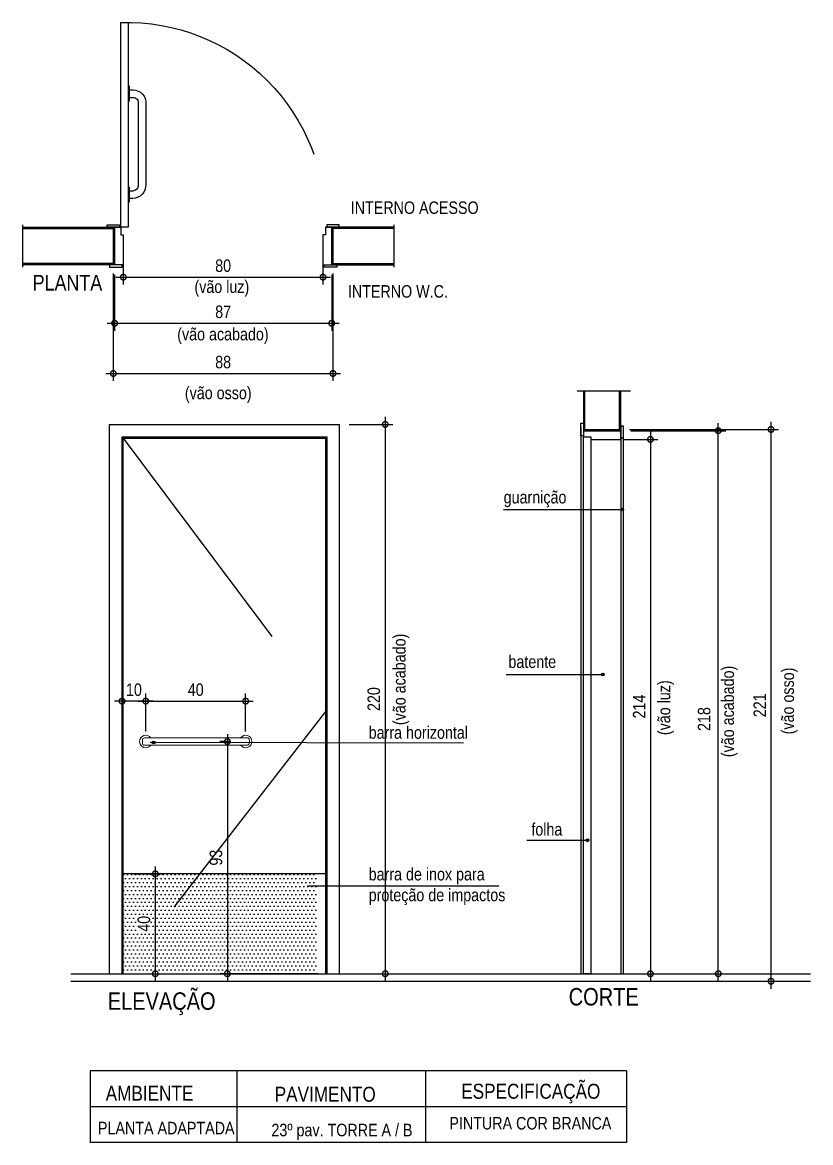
# Model space of a CAD drawing. Header units: metres. Extents: x -0.4 to 43, y -6.3 to 5.
# Drawn here: x -0.421 to 2.737, y -6.336 to -1.85 of the extents above; entities that cross this region are included whole.
import ezdxf

# ---------------------------------------------------------------- set-up
doc = ezdxf.new("R2010")
doc.units = ezdxf.units.M
doc.linetypes.add('DASHEDX2', pattern=[1.5, 1, -0.5])
for name, color, linetype in [('ARQ-ALV ACAB', 4, 'Continuous'), ('ARQ-ALV OSSO', 5, 'Continuous'), ('ARQ-AUX1', 1, 'Continuous'), ('ARQ-CAX', 1, 'Continuous'), ('ARQ-CAX @ 1', 1, 'Continuous'), ('ARQ-DIM', 2, 'Continuous'), ('ARQ-ENCH', 1, 'Continuous'), ('ARQ-PRJ', 7, 'DASHEDX2'), ('ARQ-SIM', 1, 'Continuous'), ('ARQ-TXT', 2, 'Continuous')]:
    doc.layers.add(name, color=color, linetype=linetype)
doc.layers.add('ARQ-POR', color=1, linetype='Continuous', lineweight=20)
doc.styles.add('Adesa', font='ARIALN.TTF')
doc.styles.get("Standard").update_dxf_attribs({"font": 'arial.ttf'})
doc.dimstyles.new('ADESA 1-0025', dxfattribs={"dimtxt": 0.05, "dimasz": 0.045, "dimexe": 0.03, "dimexo": 0.04, "dimgap": 0.02, "dimtad": 1, "dimtoh": 1, "dimdec": 0, "dimlfac": 100, "dimzin": 4, "dimtxsty": 'Adesa', "dimblk": 'DOTSMALL', "dimcen": 1, "dimdle": 0.03, "dimclrd": 1, "dimclre": 1, "dimclrt": 256, "dimazin": 1, "dimtm": 1e-09, "dimtfac": 1, "dimtdec": 0, "dimtix": 1, "dimtmove": 2, "dimatfit": 0, "dimldrblk": 'DOTSMALL', "dimfxl": 0.8, "dimtvp": 2, "dimtolj": 1, "dimtzin": 0, "dimarcsym": 0})

# ---------------------------------------------------------------- blocks, each defined once
blk = doc.blocks.new('*U78')
for points in [[(0, 0), (0, 2.2), (-0.92, 2.2), (-0.92, 0)], [(-0.05, 0), (-0.05, 2.15), (-0.87, 2.15), (-0.87, 0)], [(-0.055, 0), (-0.055, 2.145), (-0.865, 2.145), (-0.865, 0)]]:
    blk.add_lwpolyline(points)
at = {"layer": 'ARQ-PRJ'}
blk.add_lwpolyline([(-0.05, 2.15), (-0.87, 1.0575), (-0.05, 0)], dxfattribs=at)
blk = doc.blocks.new('_DotSmall')
at = {"color": 0, "linetype": 'ByBlock', "const_width": 0.5}
blk.add_lwpolyline([(-0.0625, 0, 1), (0.0625, 0, 1)], format="xyb", close=True, dxfattribs=at)
blk = doc.blocks.new('*D34')
at = {"layer": 'ARQ-DIM', "color": 1, "lineweight": -2, "transparency": 16777216}
for p, q in [((-0.0569, -2.8551), (-0.0569, -3.2859)), ((0.8231, -2.8551), (0.8231, -3.2859)), ((-0.0869, -3.2559), (0.8531, -3.2559))]:
    blk.add_line(p, q, dxfattribs=at)
at = {"layer": 'ARQ-DIM', "color": 1, "lineweight": -2, "transparency": 16777216, "xscale": 0.045, "yscale": 0.045, "zscale": 0.045, "rotation": 180}
blk.add_blockref('_DotSmall', (-0.0569, -3.2559), dxfattribs=at)
at = {"layer": 'ARQ-DIM', "color": 1, "lineweight": -2, "transparency": 16777216, "xscale": 0.045, "yscale": 0.045, "zscale": 0.045}
blk.add_blockref('_DotSmall', (0.8231, -3.2559), dxfattribs=at)
at = {"layer": 'ARQ-DIM', "transparency": 16777216, "insert": (0.3831, -3.2103), "char_height": 0.05, "attachment_point": 5, "style": 'Adesa'}
blk.add_mtext('\\A1;88', dxfattribs=at)
blk = doc.blocks.new('*D22')
at = {"layer": 'ARQ-DIM', "color": 1, "lineweight": -2, "transparency": 16777216}
for p, q in [((-0.0519, -2.8601), (-0.0519, -3.0846)), ((0.8181, -2.8601), (0.8181, -3.0846)), ((-0.0819, -3.0546), (0.8481, -3.0546))]:
    blk.add_line(p, q, dxfattribs=at)
at = {"layer": 'ARQ-DIM', "color": 1, "lineweight": -2, "transparency": 16777216, "xscale": 0.045, "yscale": 0.045, "zscale": 0.045, "rotation": 180}
blk.add_blockref('_DotSmall', (-0.0519, -3.0546), dxfattribs=at)
at = {"layer": 'ARQ-DIM', "color": 1, "lineweight": -2, "transparency": 16777216, "xscale": 0.045, "yscale": 0.045, "zscale": 0.045}
blk.add_blockref('_DotSmall', (0.8181, -3.0546), dxfattribs=at)
at = {"layer": 'ARQ-DIM', "transparency": 16777216, "insert": (0.3831, -3.0091), "char_height": 0.05, "attachment_point": 5, "style": 'Adesa'}
blk.add_mtext('\\A1;87', dxfattribs=at)
blk = doc.blocks.new('*D23')
at = {"layer": 'ARQ-DIM', "color": 1, "lineweight": -2, "transparency": 16777216}
for p, q in [((-0.0169, -2.8001), (-0.0169, -2.9)), ((0.7831, -2.8001), (0.7831, -2.9)), ((-0.0469, -2.87), (0.8131, -2.87))]:
    blk.add_line(p, q, dxfattribs=at)
at = {"layer": 'ARQ-DIM', "color": 1, "lineweight": -2, "transparency": 16777216, "xscale": 0.045, "yscale": 0.045, "zscale": 0.045, "rotation": 180}
blk.add_blockref('_DotSmall', (-0.0169, -2.87), dxfattribs=at)
at = {"layer": 'ARQ-DIM', "color": 1, "lineweight": -2, "transparency": 16777216, "xscale": 0.045, "yscale": 0.045, "zscale": 0.045}
blk.add_blockref('_DotSmall', (0.7831, -2.87), dxfattribs=at)
at = {"layer": 'ARQ-DIM', "transparency": 16777216, "insert": (0.3831, -2.8244), "char_height": 0.05, "attachment_point": 5, "style": 'Adesa'}
blk.add_mtext('\\A1;80', dxfattribs=at)
blk = doc.blocks.new('*D19')
at = {"layer": 'ARQ-DIM', "color": 1, "lineweight": -2, "transparency": 16777216}
for p, q in [((1.0325, -3.4299), (1.0325, -5.6899)), ((0.8881, -3.4599), (1.0625, -3.4599)), ((0.9447, -5.6599), (1.0625, -5.6599))]:
    blk.add_line(p, q, dxfattribs=at)
at = {"layer": 'ARQ-DIM', "color": 1, "lineweight": -2, "transparency": 16777216, "xscale": 0.045, "yscale": 0.045, "zscale": 0.045}
for p, rotation in [((1.0325, -3.4599), 90), ((1.0325, -5.6599), 270)]:
    blk.add_blockref('_DotSmall', p, dxfattribs=dict(at, rotation=rotation))
at = {"layer": 'ARQ-DIM', "transparency": 16777216, "insert": (0.9869, -4.5599), "char_height": 0.05, "attachment_point": 5, "rotation": 90, "style": 'Adesa'}
blk.add_mtext('\\A1;220', dxfattribs=at)
blk = doc.blocks.new('*U10')
for points in [[(-0.045, 0.01), (0.005, 0.01), (0.005, 0), (-0.045, 0)], [(0.865, 0.01), (0.815, 0.01), (0.815, 0), (0.865, 0)], [(-0.055, -0.16), (-0.005, -0.16), (-0.005, -0.15), (-0.055, -0.15)], [(0, -0.15), (0, -0.97), (0.03, -0.97), (0.03, -0.15)], [(0.875, -0.16), (0.825, -0.16), (0.825, -0.15), (0.875, -0.15)]]:
    blk.add_lwpolyline(points, close=True)
for points in [[(-0.04, -0.15), (0, -0.15), (0, -0.12), (0.01, -0.12), (0.01, 0), (-0.025, 0), (-0.025, -0.15)], [(0.86, -0.15), (0.82, -0.15), (0.82, -0.12), (0.81, -0.12), (0.81, 0), (0.845, 0), (0.845, -0.15)]]:
    blk.add_lwpolyline(points)
at = {"layer": 'ARQ-PRJ'}
blk.add_arc((0.0237, -0.1737), 0.7967, 268.2986, 1.7014, dxfattribs=at)
blk = doc.blocks.new('pl barra porta')
at = {"color": 1}
for p, q in [((0, -0.0036), (0, 0)), ((0.0601, -0.0036), (0.0601, 0)), ((0.4051, -0.0048), (0.4051, 0.0002)), ((0.4651, -0.0048), (0.4651, 0.0002)), ((0.0601, -0.0036), (0, -0.0036)), ((0.4051, -0.0048), (0.4651, -0.0048))]:
    blk.add_line(p, q, dxfattribs=at)
for points in [[(0.4501, -0.0048), (0.4501, -0.0198, -0.432805), (0.3951, -0.07), (0.0701, -0.07, -0.415345), (0.0151, -0.0186), (0.0151, -0.0036)], [(0.4201, -0.0048), (0.4201, -0.0195, -0.443288), (0.3965, -0.04), (0.0695, -0.04, -0.41593), (0.0451, -0.018), (0.0451, -0.0036)]]:
    blk.add_lwpolyline(points, format="xyb", dxfattribs=at)
blk = doc.blocks.new('*D32')
at = {"layer": 'ARQ-DIM', "color": 1, "lineweight": -2, "transparency": 16777216}
for p, q in [((0.1032, -4.5681), (-0.0519, -4.5681)), ((-0.0219, -4.6899), (-0.0219, -4.5381)), ((0.0732, -4.6899), (0.0732, -4.5381))]:
    blk.add_line(p, q, dxfattribs=at)
at = {"layer": 'ARQ-DIM', "color": 1, "lineweight": -2, "transparency": 16777216, "xscale": 0.045, "yscale": 0.045, "zscale": 0.045, "rotation": 180}
blk.add_blockref('_DotSmall', (-0.0219, -4.5681), dxfattribs=at)
at = {"layer": 'ARQ-DIM', "color": 1, "lineweight": -2, "transparency": 16777216, "xscale": 0.045, "yscale": 0.045, "zscale": 0.045}
blk.add_blockref('_DotSmall', (0.0732, -4.5681), dxfattribs=at)
at = {"layer": 'ARQ-DIM', "transparency": 16777216, "insert": (0.0256, -4.5225), "char_height": 0.05, "attachment_point": 5, "style": 'Adesa'}
blk.add_mtext('\\A1;10', dxfattribs=at)
blk = doc.blocks.new('*D20')
at = {"layer": 'ARQ-DIM', "color": 1, "lineweight": -2, "transparency": 16777216}
for p, q in [((0.0432, -4.5681), (0.5032, -4.5681)), ((0.0732, -4.6899), (0.0732, -4.5381)), ((0.4732, -4.6899), (0.4732, -4.5381))]:
    blk.add_line(p, q, dxfattribs=at)
at = {"layer": 'ARQ-DIM', "color": 1, "lineweight": -2, "transparency": 16777216, "xscale": 0.045, "yscale": 0.045, "zscale": 0.045, "rotation": 180}
blk.add_blockref('_DotSmall', (0.0732, -4.5681), dxfattribs=at)
at = {"layer": 'ARQ-DIM', "color": 1, "lineweight": -2, "transparency": 16777216, "xscale": 0.045, "yscale": 0.045, "zscale": 0.045}
blk.add_blockref('_DotSmall', (0.4732, -4.5681), dxfattribs=at)
at = {"layer": 'ARQ-DIM', "transparency": 16777216, "insert": (0.2732, -4.5225), "char_height": 0.05, "attachment_point": 5, "style": 'Adesa'}
blk.add_mtext('\\A1;40', dxfattribs=at)
blk = doc.blocks.new('*D21')
at = {"layer": 'ARQ-DIM', "color": 1, "lineweight": -2, "transparency": 16777216}
for p, q in [((0.4, -4.6999), (0.4, -5.6899)), ((0.413, -4.7299), (0.37, -4.7299)), ((0.7631, -5.6599), (0.37, -5.6599))]:
    blk.add_line(p, q, dxfattribs=at)
at = {"layer": 'ARQ-DIM', "color": 1, "lineweight": -2, "transparency": 16777216, "xscale": 0.045, "yscale": 0.045, "zscale": 0.045}
for p, rotation in [((0.4, -4.7299), 90), ((0.4, -5.6599), 270)]:
    blk.add_blockref('_DotSmall', p, dxfattribs=dict(at, rotation=rotation))
at = {"layer": 'ARQ-DIM', "transparency": 16777216, "insert": (0.3544, -5.1949), "char_height": 0.05, "attachment_point": 5, "rotation": 90, "style": 'Adesa'}
blk.add_mtext('\\A1;93', dxfattribs=at)
blk = doc.blocks.new('*D33')
at = {"layer": 'ARQ-DIM', "color": 1, "lineweight": -2, "transparency": 16777216}
for p, q in [((0.1112, -5.2299), (0.1112, -5.6899)), ((0.0231, -5.2599), (0.1412, -5.2599)), ((-0.0019, -5.6599), (0.1412, -5.6599))]:
    blk.add_line(p, q, dxfattribs=at)
at = {"layer": 'ARQ-DIM', "color": 1, "lineweight": -2, "transparency": 16777216, "xscale": 0.045, "yscale": 0.045, "zscale": 0.045}
for p, rotation in [((0.1112, -5.2599), 90), ((0.1112, -5.6599), 270)]:
    blk.add_blockref('_DotSmall', p, dxfattribs=dict(at, rotation=rotation))
at = {"layer": 'ARQ-DIM', "transparency": 16777216, "insert": (0.0657, -5.4599), "char_height": 0.05, "attachment_point": 5, "rotation": 90, "style": 'Adesa'}
blk.add_mtext('\\A1;40', dxfattribs=at)
blk = doc.blocks.new('*D79')
at = {"layer": 'ARQ-DIM', "color": 1, "lineweight": -2, "transparency": 16777216}
for p, q in [((2.0164, -3.4849), (2.3969, -3.4849)), ((2.3669, -5.6899), (2.3669, -3.4549)), ((2.1652, -5.6599), (2.3969, -5.6599))]:
    blk.add_line(p, q, dxfattribs=at)
at = {"layer": 'ARQ-DIM', "color": 1, "lineweight": -2, "transparency": 16777216, "xscale": 0.045, "yscale": 0.045, "zscale": 0.045}
for p, rotation in [((2.3669, -3.4849), 90), ((2.3669, -5.6599), 270)]:
    blk.add_blockref('_DotSmall', p, dxfattribs=dict(at, rotation=rotation))
at = {"layer": 'ARQ-DIM', "transparency": 16777216, "insert": (2.3104, -4.6399), "char_height": 0.05, "attachment_point": 5, "rotation": 90, "style": 'Adesa'}
blk.add_mtext('\\A1;218', dxfattribs=at)
blk = doc.blocks.new('*D80')
at = {"layer": 'ARQ-DIM', "color": 1, "lineweight": -2, "transparency": 16777216}
for p, q in [((2.0952, -3.4899), (2.0952, -5.6899)), ((1.9864, -3.5199), (2.1252, -3.5199)), ((2.0264, -5.6599), (2.1252, -5.6599))]:
    blk.add_line(p, q, dxfattribs=at)
at = {"layer": 'ARQ-DIM', "color": 1, "lineweight": -2, "transparency": 16777216, "xscale": 0.045, "yscale": 0.045, "zscale": 0.045}
for p, rotation in [((2.0952, -3.5199), 90), ((2.0952, -5.6599), 270)]:
    blk.add_blockref('_DotSmall', p, dxfattribs=dict(at, rotation=rotation))
at = {"layer": 'ARQ-DIM', "transparency": 16777216, "insert": (2.0501, -4.5899), "char_height": 0.05, "attachment_point": 5, "rotation": 90, "style": 'Adesa'}
blk.add_mtext('\\A1;214', dxfattribs=at)
blk = doc.blocks.new('*U12')
for p, q in [((-0.015, -0.005), (-0.015, -2.195)), ((0.145, -0.0038), (0.145, -2.195)), ((0.155, -0.005), (0.155, -2.195))]:
    blk.add_line(p, q)
for points in [[(-0.015, 0.01), (-0.005, 0.01), (-0.005, -0.04), (-0.015, -0.04)], [(0.145, 0), (0.155, 0), (0.155, -0.05), (0.145, -0.05)], [(-0.005, -0.045), (0.025, -0.045), (0.025, -2.195), (-0.005, -2.195)]]:
    blk.add_lwpolyline(points, close=True)
blk.add_lwpolyline([(-0.005, -0.02), (-0.005, -0.045), (0.025, -0.045), (0.025, -0.055), (0.145, -0.055), (0.145, -0.02), (-0.005, -0.02)])
blk = doc.blocks.new('*D81')
at = {"layer": 'ARQ-DIM', "color": 1, "lineweight": -2, "transparency": 16777216}
for p, q in [((2.5782, -3.4499), (2.5782, -5.7199)), ((2.0115, -3.4799), (2.6082, -3.4799)), ((1.9415, -5.6899), (2.6082, -5.6899))]:
    blk.add_line(p, q, dxfattribs=at)
at = {"layer": 'ARQ-DIM', "color": 1, "lineweight": -2, "transparency": 16777216, "xscale": 0.045, "yscale": 0.045, "zscale": 0.045}
for p, rotation in [((2.5782, -3.4799), 90), ((2.5782, -5.6899), 270)]:
    blk.add_blockref('_DotSmall', p, dxfattribs=dict(at, rotation=rotation))
at = {"layer": 'ARQ-DIM', "transparency": 16777216, "insert": (2.5331, -4.5849), "char_height": 0.05, "attachment_point": 5, "rotation": 90, "style": 'Adesa'}
blk.add_mtext('\\A1;221', dxfattribs=at)

msp = doc.modelspace()

# ---------------------------------------------------------------- hatches: boundary and pattern name
at = {"layer": 'ARQ-AUX1'}
h = msp.add_hatch(dxfattribs=at)
h.set_pattern_fill('DOTS', color=256, scale=0.01)
h.set_pattern_definition([(0, (-909.161445, -250.563221), (0.0079375, 0.015875), [0, -0.015875])])
h.paths.add_polyline_path([(-0.0169, -5.2599), (0.1957, -5.2599), (-0.0169, -5.6516)])
h.paths.add_polyline_path([(0.1957, -5.2599), (0.7581, -5.2599), (0.7581, -5.6599), (-0.0169, -5.6599), (-0.0169, -5.6516)])
at = {"layer": 'ARQ-ENCH', "ltscale": 0.01}
h = msp.add_hatch(color=256, dxfattribs=at)
edge = h.paths.add_edge_path()
edge.add_arc((1.9822, -3.8004), 0.00559, 0, 360)
h = msp.add_hatch(color=256, dxfattribs=at)
edge = h.paths.add_edge_path()
edge.add_arc((1.9046, -4.4615), 0.00559, 0, 360)
h = msp.add_hatch(color=256, dxfattribs=at)
edge = h.paths.add_edge_path()
edge.add_arc((1.8427, -5.1255), 0.00559, 0, 360)
at = {"layer": 'ARQ-SIM', "ltscale": 0.01}
h = msp.add_hatch(color=256, dxfattribs=at)
edge = h.paths.add_edge_path()
edge.add_arc((0.1046, -4.7334), 0.00559, 0, 360)

# ---------------------------------------------------------------- linework, layer by layer
at = {"layer": 'ARQ-ALV ACAB', "linetype": 'Continuous'}
msp.add_line((-0.2267, -5.6599), (2.7369, -5.6599), dxfattribs=at)
at = {"layer": 'ARQ-ALV ACAB', "elevation": 0}
for points in [[(-0.4213, -2.6701), (-0.0519, -2.6701), (-0.0519, -2.8201), (-0.4213, -2.8201)], [(1.0675, -2.6701), (0.8181, -2.6701), (0.8181, -2.8201), (1.0675, -2.8201)]]:
    msp.add_lwpolyline(points, dxfattribs=at)
at = {"layer": 'ARQ-ALV ACAB', "ltscale": 0.05}
msp.add_lwpolyline([(1.8264, -3.3254), (1.8264, -3.4849), (1.9764, -3.4849), (1.9764, -3.3254)], dxfattribs=at)
at = {"layer": 'ARQ-ALV OSSO', "ltscale": 0.05}
msp.add_line((-0.2267, -5.6899), (2.7366, -5.6899), dxfattribs=at)
at = {"layer": 'ARQ-ALV OSSO', "elevation": 0}
for points in [[(-0.4213, -2.6751), (-0.0569, -2.6751), (-0.0569, -2.8151), (-0.4213, -2.8151)], [(1.0675, -2.6751), (0.8231, -2.6751), (0.8231, -2.8151), (1.0675, -2.8151)]]:
    msp.add_lwpolyline(points, dxfattribs=at)
at = {"layer": 'ARQ-ALV OSSO', "ltscale": 0.05}
msp.add_lwpolyline([(1.8314, -3.3254), (1.8314, -3.4799), (1.9714, -3.4799), (1.9714, -3.3254)], dxfattribs=at)
at = {"layer": 'ARQ-AUX1', "elevation": 0}
for points in [[(-0.4213, -2.6601), (-0.4213, -2.8301)], [(1.0675, -2.6601), (1.0675, -2.8301)]]:
    msp.add_lwpolyline(points, dxfattribs=at)
at = {"layer": 'ARQ-AUX1'}
msp.add_lwpolyline([(1.8019, -3.3254), (2.0148, -3.3254)], dxfattribs=at)
at = {"layer": 'ARQ-CAX'}
msp.add_line((0.7931, -5.2599), (-0.0169, -5.2599), dxfattribs=at)
at = {"layer": 'ARQ-ENCH', "ltscale": 0.01}
for p, q in [((1.5063, -3.8004), (1.9822, -3.8004)), ((1.5171, -4.4615), (1.9046, -4.4615)), ((1.346, -4.7359), (0.0901, -4.7334)), ((1.5993, -5.1255), (1.8371, -5.1255)), ((1.4876, -5.3095), (0.7214, -5.3095)), ((0.1891, -6.0485), (-0.1496, -6.0485)), ((1.9999, -6.0485), (0.1891, -6.0485)), ((0.4377, -6.0485), (0.4377, -6.3361)), ((1.1934, -6.0485), (1.1934, -6.3361)), ((1.9999, -6.0485), (1.9999, -6.3361)), ((1.9999, -6.1923), (-0.1496, -6.1923)), ((1.7434, -6.1923), (-0.1496, -6.1923)), ((1.7434, -6.1923), (-0.1496, -6.1923)), ((1.1967, -6.3361), (-0.1496, -6.3361)), ((1.9999, -6.3361), (-0.1496, -6.3361))]:
    msp.add_line(p, q, dxfattribs=at)
msp.add_lwpolyline([(-0.1496, -6.0485), (-0.1496, -6.3361)], dxfattribs=at)
for centre in [(1.9822, -3.8004), (1.9046, -4.4615), (1.8427, -5.1255)]:
    msp.add_circle(centre, 0.00559, dxfattribs=at)
at = {"layer": 'ARQ-POR'}
for p, q in [((0.0604, -4.7249), (0.0604, -4.7349)), ((0.4782, -4.7149), (0.0682, -4.7149)), ((0.0682, -4.7449), (0.4782, -4.7449)), ((0.4882, -4.7349), (0.4882, -4.7249))]:
    msp.add_line(p, q, dxfattribs=at)
for centre, radius, start, end in [((0.0732, -4.7299), 0.025, 36.8794, 323.0892), ((0.4732, -4.7299), 0.025, 216.9108, 143.1206), ((0.0685, -4.7231), 0.00827, 92.5901, 192.1289), ((0.0685, -4.7366), 0.00827, 167.8711, 267.4099), ((0.4782, -4.7249), 0.01, 0, 90), ((0.4782, -4.7349), 0.01, 270, 360)]:
    msp.add_arc(centre, radius, start, end, dxfattribs=at)
at = {"layer": 'ARQ-SIM', "ltscale": 0.01}
msp.add_circle((0.1046, -4.7334), 0.00559, dxfattribs=at)

# ---------------------------------------------------------------- block references
at = {"rotation": 89.99999999999999}
msp.add_blockref('pl barra porta', (0.0031, -2.5701, 0), dxfattribs=at)
at = {"layer": 'ARQ-CAX', "xscale": -1}
msp.add_blockref('*U78', (-0.0719, -5.6599), dxfattribs=at)
at = {"layer": 'ARQ-CAX'}
msp.add_blockref('*U12', (1.8314, -3.4649), dxfattribs=at)
at = {"layer": 'ARQ-CAX @ 1', "xscale": -1, "rotation": 180}
msp.add_blockref('*U10', (-0.0269, -2.8201, 0), dxfattribs=at)

# ---------------------------------------------------------------- texts
at = {"layer": 'ARQ-TXT', "ltscale": 0.01, "char_height": 0.05, "attachment_point": 1}
for s, insert, width in [('{\\fArial Narrow|b0|i0|c0|p34;INTERNO ACESSO}', (0.8945, -2.5668), 0.755066), ('{\\fArial Narrow|b0|i0|c0|p34;INTERNO W.C.}', (0.8829, -2.9021), 0.529073)]:
    msp.add_mtext(s, dxfattribs=dict(at, insert=insert, width=width))
at = {"layer": 'ARQ-TXT', "style": 'Adesa'}
for s, insert, char_height, width, attachment_point in [('PLANTA', (-0.38, -2.861), 0.0625, 0.551174, 1), ('\\pi0.33845;(vão luz)', (-0.0703, -2.8831), 0.05, 0.551174, 1), ('\\pi0.1919;(vão acabado)', (0.0072, -3.0732), 0.05, 0.551174, 1), ('\\pi0.2005;(vão osso)', (0.0292, -3.3087), 0.05, 0.551174, 1), ('guarnição', (1.7586, -3.7263), 0.05, 0.551174, 3), ('batente', (1.7173, -4.3851), 0.05, 0.551174, 3), ('barra horizontal', (0.9662, -4.6687), 0.05, 0.580821, 1), ('folha', (1.7421, -5.0565), 0.05, 0.551174, 3), ('barra de inox para\\Pproteção de impactos', (0.9662, -5.2361), 0.05, 0.965772, 1), ('ELEVAÇÃO', (-0.0794, -5.7343), 0.07, 0.551174, 1), ('CORTE', (1.7677, -5.7171), 0.07, 0.551174, 1)]:
    msp.add_mtext(s, dxfattribs=dict(at, insert=insert, char_height=char_height, width=width, attachment_point=attachment_point))
at = {"layer": 'ARQ-TXT', "ltscale": 0.01, "char_height": 0.05, "attachment_point": 7, "rotation": 90, "style": 'Adesa'}
for s, insert, width in [('(vão acabado)', (1.129, -4.6642), 0.403628), ('(vão acabado)', (2.4448, -4.7925), 0.403628), ('(vão osso)', (2.6851, -4.7012), 0.26445)]:
    msp.add_mtext(s, dxfattribs=dict(at, insert=insert, width=width))
at = {"layer": 'ARQ-TXT', "insert": (2.1894, -4.8646), "char_height": 0.05, "width": 0.390979, "attachment_point": 7, "rotation": 90, "style": 'Adesa'}
msp.add_mtext('\\pi0.1604;(vão luz)', dxfattribs=at)
at = {"layer": 'ARQ-TXT', "ltscale": 0.01, "style": 'Adesa'}
for s, insert, char_height, width, attachment_point in [('ESPECIFICAÇÃO', (1.6158, -6.1005), 0.06, 0.605305, 2), ('AMBIENTE', (0.0881, -6.1087), 0.06, 0.605305, 2), ('PAVIMENTO', (0.7921, -6.1125), 0.06, 0.605305, 2), ('PINTURA COR BRANCA', (1.2896, -6.2336), 0.05, 0.664931, 1), ('PLANTA ADAPTADA', (-0.1185, -6.2529), 0.05, 0.608523, 1), ('\\pi0.0427;23º pav. TORRE A / B', (0.5339, -6.2934), 0.05, 0.646075, 4)]:
    msp.add_mtext(s, dxfattribs=dict(at, insert=insert, char_height=char_height, width=width, attachment_point=attachment_point))

# ---------------------------------------------------------------- dimensions: what is measured, and where the dimension line sits
at = {"layer": 'ARQ-DIM'}
for base, p1, p2, picture, middle in [((0.7831, -2.87), (-0.0169, -2.7601, 0), (0.7831, -2.7601, 0), '*D23', (0.3831, -2.8244)), ((0.8231, -3.2559), (-0.0569, -2.8151, 0), (0.8231, -2.8151, 0), '*D34', (0.3831, -3.2103)), ((0.8181, -3.0546), (-0.0519, -2.8201, 0), (0.8181, -2.8201, 0), '*D22', (0.3831, -3.0091))]:
    dim = msp.add_linear_dim(base=base, p1=p1, p2=p2, dimstyle='ADESA 1-0025', dxfattribs=at)
    dim.commit()
    dim.dimension.update_dxf_attribs({"geometry": picture, "text_midpoint": middle})
for base, p1, p2, angle, picture, middle in [((1.0325, -5.6599), (0.8481, -3.4599), (0.9047, -5.6599), 90, '*D19', (0.9869, -4.5599)), ((2.5782, -5.6899), (1.9715, -3.4799), (1.9015, -5.6899), 90, '*D81', (2.5331, -4.5849)), ((2.0952, -5.6599), (1.9464, -3.5199), (1.9864, -5.6599), 90, '*D80', (2.0501, -4.5899)), ((-0.0219, -4.5681), (0.0732, -4.7299), (-0.0219, -4.7299), 180, '*D32', (0.0256, -4.5225)), ((0.4732, -4.5681), (0.0732, -4.7299), (0.4732, -4.7299), 180, '*D20', (0.2732, -4.5225)), ((0.4, -5.6599), (0.453, -4.7299), (0.8031, -5.6599), 90, '*D21', (0.3544, -5.1949)), ((0.1112, -5.6599), (-0.0169, -5.2599), (-0.0419, -5.6599), 90, '*D33', (0.0657, -5.4599))]:
    dim = msp.add_linear_dim(base=base, p1=p1, p2=p2, angle=angle, dimstyle='ADESA 1-0025', dxfattribs=at)
    dim.commit()
    dim.dimension.update_dxf_attribs({"geometry": picture, "text_midpoint": middle})
dim = msp.add_linear_dim(base=(2.36693, -3.48489), p1=(2.12518, -5.6599), p2=(1.97644, -3.48489), angle=90, dimstyle='ADESA 1-0025', dxfattribs=at)
dim.commit()
dim.dimension.update_dxf_attribs({"geometry": '*D79', "text_midpoint": (2.31044, -4.6399), "dimtype": 160})

doc.saveas('drawing.dxf')
